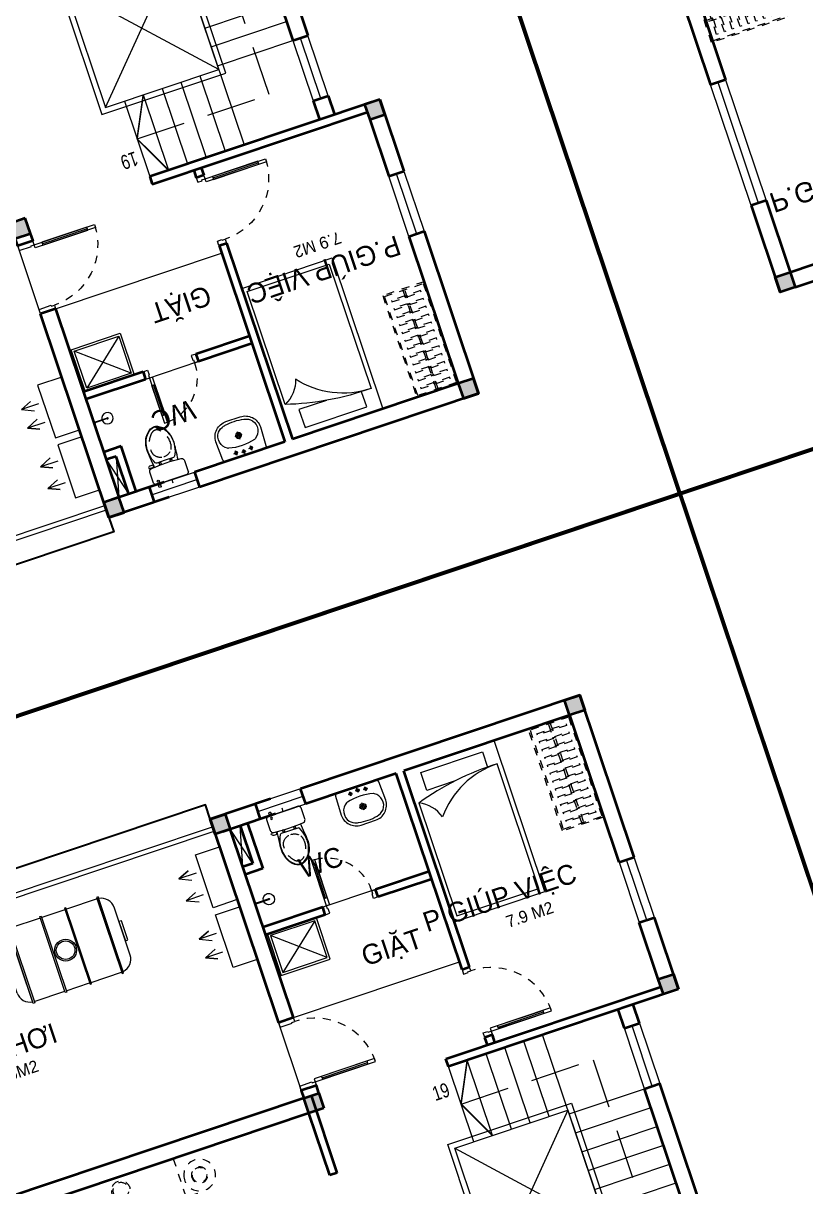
# Model space of a CAD drawing. Header units: metres. Extents: x 568332 to 569219, y 2065964 to 2066430.
# Drawn here: x 568513.89 to 568523.73, y 2066115.03 to 2066129.66 of the extents above; entities that cross this region are included whole.
import ezdxf

# ---------------------------------------------------------------- set-up
doc = ezdxf.new("R2010")
doc.units = ezdxf.units.M
for name, pattern in [('CENTER', [2, 1.25, -0.25, 0.25, -0.25]), ('DASHED', [0.75, 0.5, -0.25]), ('HIDDEN', [0.375, 0.25, -0.125]), ('HIDDEN2', [0.1875, 0.125, -0.0625]), ('X-5M-G-MB PHONGNGU$0$HIDDEN2', [0.1875, 0.125, -0.0625]), ('xref-thap C (mb tang 32-2)$0$HIDDEN', [0.375, 0.25, -0.125]), ('Xref-VCMT-BT3 - tuong bao$0$HIDDEN', [0.375, 0.25, -0.125])]:
    doc.linetypes.add(name, pattern=pattern)
doc.layers.get('0').update_dxf_attribs({"linetype": 'CONTINUOUS'})
for name, color, linetype, lineweight in [('-CONCRETE', 1, 'CONTINUOUS', 35), ('-DOOR', 137, 'CONTINUOUS', 9), ('-FURNITURE', 46, 'CONTINUOUS', 9), ('-HIDE', 3, 'HIDDEN', 13), ('-KH', 143, 'CONTINUOUS', 13), ('-LINE1', 7, 'CONTINUOUS', 18), ('-RANH GIOI KHU DAT', 12, 'CENTER', 18), ('-TEXT', 7, 'CONTINUOUS', 15), ('-WALL', 4, 'CONTINUOUS', 35), ('Bighome_khuat', 251, 'DASHED', 5), ('TEXT25', 2, 'CONTINUOUS', 13)]:
    doc.layers.add(name, color=color, linetype=linetype, lineweight=lineweight)
doc.layers.add('1-NETMANH', color=8, linetype='CONTINUOUS')
doc.layers.add('LoLK', color=6, linetype='CONTINUOUS')
doc.styles.add('1', font='arial.ttf')
doc.styles.add('T1', font='', dxfattribs={"height": 200})
doc.styles.get('T1').set_extended_font_data('VNgeometric Light')

# ---------------------------------------------------------------- blocks, each defined once
blk = doc.blocks.new('A$C5C575821')
at = {"layer": '-CONCRETE'}
h = blk.add_hatch(color=256, dxfattribs=at)
h.dxf.hatch_style = 1
h.paths.add_polyline_path([(0, 200), (0, 0), (200, 0), (200, 200)])
blk.add_lwpolyline([(0, 0), (200, 0), (200, 200), (0, 200)], close=True, dxfattribs=at)
blk = doc.blocks.new('*U221')
at = {"linetype": 'X-5M-G-MB PHONGNGU$0$HIDDEN2'}
for points in [[(0, 600), (0, 0), (1271, 0), (1271, 600)], [(1251, 580), (1251, 20), (20, 20), (20, 580)], [(114, 319), (109, 319), (109, 280), (114, 280)], [(228, 319), (223, 319), (223, 280), (228, 280)], [(342, 319), (337, 319), (337, 280), (342, 280)], [(456, 319), (451, 319), (451, 280), (456, 280)], [(570, 319), (565, 319), (565, 280), (570, 280)], [(684, 319), (679, 319), (679, 280), (684, 280)], [(798, 319), (793, 319), (793, 280), (798, 280)], [(912, 319), (907, 319), (907, 280), (912, 280)], [(1026, 319), (1021, 319), (1021, 280), (1026, 280)], [(1140, 319), (1135, 319), (1135, 280), (1140, 280)], [(1251, 287), (1251, 313), (20, 313), (20, 287)]]:
    blk.add_lwpolyline(points, close=True, dxfattribs=at)
for points in [[(122, 313), (122, 515), (100, 515), (100, 313)], [(236, 313), (236, 515), (214, 515), (214, 313)], [(350, 313), (350, 515), (328, 515), (328, 313)], [(464, 313), (464, 515), (442, 515), (442, 313)], [(578, 313), (578, 515), (556, 515), (556, 313)], [(692, 313), (692, 515), (670, 515), (670, 313)], [(806, 313), (806, 515), (784, 515), (784, 313)], [(920, 313), (920, 515), (898, 515), (898, 313)], [(1034, 313), (1034, 515), (1012, 515), (1012, 313)], [(1148, 313), (1148, 515), (1126, 515), (1126, 313)], [(100, 287), (100, 92), (122, 92), (122, 287)], [(214, 287), (214, 92), (236, 92), (236, 287)], [(328, 287), (328, 92), (350, 92), (350, 287)], [(442, 287), (442, 92), (464, 92), (464, 287)], [(556, 287), (556, 92), (578, 92), (578, 287)], [(670, 287), (670, 92), (692, 92), (692, 287)], [(784, 287), (784, 92), (806, 92), (806, 287)], [(898, 287), (898, 92), (920, 92), (920, 287)], [(1012, 287), (1012, 92), (1034, 92), (1034, 287)], [(1126, 287), (1126, 92), (1148, 92), (1148, 287)]]:
    blk.add_lwpolyline(points, dxfattribs=at)
blk = doc.blocks.new('BT1-T3')
at = {"layer": '-DOOR'}
blk.add_lwpolyline([(195887, 44951), (195687, 44951), (195687, 43351), (195887, 43351)], close=True, dxfattribs=at)
blk.add_lwpolyline([(195787, 44951), (195787, 43351)], dxfattribs=at)
at = {"layer": '-RANH GIOI KHU DAT', "linetype": 'HIDDEN', "ltscale": 10, "const_width": 50}
blk.add_lwpolyline([(193687, 28101), (206187, 28101), (206187, 48101), (193687, 48101)], close=True, dxfattribs=at)
at = {"layer": '-WALL'}
for p, q in [((195687, 44951), (195687, 46101)), ((195887, 45901), (199587, 45901)), ((195887, 44951), (195887, 45901)), ((195687, 42201), (195687, 43351)), ((195887, 42301), (195887, 43351))]:
    blk.add_line(p, q, dxfattribs=at)
for points in [[(195887, 46101), (199587, 46101), (199587, 46101)], [(195887, 44951), (195687, 44951)], [(195887, 43351), (195687, 43351)]]:
    blk.add_lwpolyline(points, dxfattribs=at)
at = {"layer": '-FURNITURE', "extrusion": (0, 0, -1), "xscale": -0.916666666665974, "yscale": 0.916666666665974, "zscale": -0.916666666665974}
blk.add_blockref('*U221', (-195869, 42301), dxfattribs=at)
at = {"layer": '-WALL'}
blk.add_blockref('A$C5C575821', (195687, 45901), dxfattribs=at)
at = {"layer": '-TEXT', "color": 2}
blk.add_text('P.GIÚP VIỆC ', height=250, dxfattribs=at).set_placement((195931, 44883))
blk = doc.blocks.new('*U88')
at = {"color": 251}
blk.add_line((-70, 100), (-70, 700), dxfattribs=at)
for points in [[(-50, 0), (-50, 800), (-90, 800), (-90, 0)], [(-50, 100), (-90, 100), (-90, 700), (-50, 700)], [(-900, -100), (-840, -100), (-840, -40), (-850, -40), (-850, 0), (-900, 0)], [(0, -100), (-60, -100), (-60, -40), (-50, -40), (-50, 0), (0, 0)]]:
    blk.add_lwpolyline(points, close=True)
at = {"layer": 'Bighome_khuat', "linetype": 'Xref-VCMT-BT3 - tuong bao$0$HIDDEN'}
blk.add_arc((-50, 0), 800, 90, 180, dxfattribs=at)
blk = doc.blocks.new('A$C17c94eb8')
at = {"layer": '-FURNITURE'}
for p, q in [((30, 520), (620, 30)), ((30, 30), (620, 520))]:
    blk.add_line(p, q, dxfattribs=at)
for points in [[(0, 0), (650, 0), (650, 550), (0, 550)], [(30, 30), (620, 30), (620, 520), (30, 520)]]:
    blk.add_lwpolyline(points, close=True, dxfattribs=at)
blk = doc.blocks.new('A$Ca51cd422')
for p, q in [((195, 383), (195, 443)), ((295, 398), (295, 458)), ((395, 383), (395, 443)), ((167, 414), (224, 414)), ((267, 429), (324, 429)), ((367, 414), (424, 414)), ((249, 215), (342, 215)), ((295, 165), (295, 264))]:
    blk.add_line(p, q)
for points in [[(0, 200, 0.414214), (200, 0), (390, 0, 0.414214), (590, 200), (581, 446, 0.409799), (551, 475), (39, 475, 0.403607), (9, 446)], [(177, 40, 0.090773), (424, 43, 0.149887), (521, 96, 0.430722), (482, 321, 0.080637), (470, 327, 0.127732), (125, 329, 0.074208), (114, 325, 0.443092), (69, 96, 0.13364), (154, 46, 0.033617)]]:
    blk.add_lwpolyline(points, format="xyb", close=True)
for centre, radius in [((295, 429), 17.5), ((195, 414), 17.5), ((395, 414), 17.5), ((295, 215), 37.5), ((295, 215), 22.5), ((295, 215), 22.5)]:
    blk.add_circle(centre, radius)
blk = doc.blocks.new('A$C59131A43')
for p, q in [((1140, -1940), (1140, -289)), ((51, -442), (51, -1940)), ((51, -1940), (1140, -1940))]:
    blk.add_line(p, q)
blk.add_lwpolyline([(1200, -2000), (1200, 0), (0, 0), (0, -2000)], close=True)
for points in [[(560, -326), (197, -326), (197, -88), (1015, -88)], [(1015, -88), (1015, -289)]]:
    blk.add_lwpolyline(points)
blk.add_lwpolyline([(1140, -289, 0.227842), (278, -703, 0.147835)], format="xyb")
for centre, radius, start, end in [((1067, -3723), 3434, 88.7915, 107.2102), ((-121, -821), 416, 16.4348, 65.5556)]:
    blk.add_arc(centre, radius, start, end)
blk = doc.blocks.new('*U225')
at = {"linetype": 'X-5M-G-MB PHONGNGU$0$HIDDEN2'}
for points in [[(0, 600), (0, 0), (1473, 0), (1473, 600)], [(1453, 580), (1453, 20), (20, 20), (20, 580)], [(114, 319), (109, 319), (109, 280), (114, 280)], [(228, 319), (223, 319), (223, 280), (228, 280)], [(342, 319), (337, 319), (337, 280), (342, 280)], [(456, 319), (451, 319), (451, 280), (456, 280)], [(570, 319), (565, 319), (565, 280), (570, 280)], [(684, 319), (679, 319), (679, 280), (684, 280)], [(798, 319), (793, 319), (793, 280), (798, 280)], [(912, 319), (907, 319), (907, 280), (912, 280)], [(1026, 319), (1021, 319), (1021, 280), (1026, 280)], [(1140, 319), (1135, 319), (1135, 280), (1140, 280)], [(1254, 319), (1249, 319), (1249, 280), (1254, 280)], [(1368, 319), (1363, 319), (1363, 280), (1368, 280)], [(1453, 287), (1453, 313), (20, 313), (20, 287)]]:
    blk.add_lwpolyline(points, close=True, dxfattribs=at)
for points in [[(122, 313), (122, 515), (100, 515), (100, 313)], [(236, 313), (236, 515), (214, 515), (214, 313)], [(350, 313), (350, 515), (328, 515), (328, 313)], [(464, 313), (464, 515), (442, 515), (442, 313)], [(578, 313), (578, 515), (556, 515), (556, 313)], [(692, 313), (692, 515), (670, 515), (670, 313)], [(806, 313), (806, 515), (784, 515), (784, 313)], [(920, 313), (920, 515), (898, 515), (898, 313)], [(1034, 313), (1034, 515), (1012, 515), (1012, 313)], [(1148, 313), (1148, 515), (1126, 515), (1126, 313)], [(1262, 313), (1262, 515), (1240, 515), (1240, 313)], [(1376, 313), (1376, 515), (1354, 515), (1354, 313)], [(100, 287), (100, 92), (122, 92), (122, 287)], [(214, 287), (214, 92), (236, 92), (236, 287)], [(328, 287), (328, 92), (350, 92), (350, 287)], [(442, 287), (442, 92), (464, 92), (464, 287)], [(556, 287), (556, 92), (578, 92), (578, 287)], [(670, 287), (670, 92), (692, 92), (692, 287)], [(784, 287), (784, 92), (806, 92), (806, 287)], [(898, 287), (898, 92), (920, 92), (920, 287)], [(1012, 287), (1012, 92), (1034, 92), (1034, 287)], [(1126, 287), (1126, 92), (1148, 92), (1148, 287)], [(1240, 287), (1240, 92), (1262, 92), (1262, 287)], [(1354, 287), (1354, 92), (1376, 92), (1376, 287)]]:
    blk.add_lwpolyline(points, dxfattribs=at)
blk = doc.blocks.new('shower')
for points in [[(180919, -32316), (180912, -32316), (180912, -32147), (180919, -32147)], [(180929, -32327), (180902, -32327), (180902, -32316), (180929, -32316)]]:
    blk.add_lwpolyline(points, close=True)
for radius, start, end in [(72, 272.7907, 267.2093), (8.35, 294.8355, 245.1645)]:
    blk.add_arc((180916, -32147), radius, start, end)
blk = doc.blocks.new('A$C18091ED7')
for p, q in [((0, -42), (0, 0)), ((146, -27), (179, -27)), ((146, -27), (146, -30)), ((146, -30), (166, -30)), ((153, -37), (146, -30)), ((152, 0), (152, -27)), ((152, 0), (179, 0)), ((153, -37), (166, -37)), ((153, -40), (153, -37)), ((153, -40), (178, -40)), ((153, -40), (178, -40)), ((153, -40), (153, -42)), ((185, -30), (166, -30)), ((178, -37), (166, -37)), ((185, -30), (178, -37)), ((178, -37), (178, -40)), ((178, -40), (178, -42)), ((179, 0), (179, -27)), ((179, -27), (185, -27)), ((185, -27), (185, -30)), ((-83, -267), (-83, -300)), ((-83, -278), (-83, -288)), ((-61, -290), (-83, -290)), ((-63, -265), (-81, -265)), ((-61, -267), (-61, -300)), ((61, -267), (61, -300)), ((61, -290), (83, -290)), ((63, -265), (81, -265)), ((83, -267), (83, -300)), ((83, -278), (83, -288)), ((165, -262), (165, -290)), ((168, -260), (228, -260)), ((168, -292), (207, -292)), ((231, -274), (231, -262))]:
    blk.add_line(p, q)
for points in [[(230, -219, -0.137407), (225, -235), (222, -241, -0.236081), (198, -255, -0.051961), (-198, -255, -0.236081), (-222, -241), (-225, -235, -0.137407), (-230, -219), (-230, -72, -0.198912), (-226, -63), (-209, -46, -0.198912), (-200, -42), (0, -42), (200, -42, -0.198912), (209, -46), (226, -63, -0.198912), (230, -72)], [(144, -619, -0.212405), (26, -734, -0.027685), (-1, -739, -0.022279), (-26, -734, -0.212405), (-144, -619, -0.142796), (-167, -428, -0.093005), (-128, -309, -0.256439), (-111, -300), (0, -300), (111, -300, -0.256439), (128, -309, -0.093005), (167, -428, -0.142796)]]:
    blk.add_lwpolyline(points, format="xyb", close=True)
at = {"linetype": 'xref-thap C (mb tang 32-2)$0$HIDDEN', "ltscale": 100}
blk.add_lwpolyline([(61, -669, -0.199031), (0, -699, -0.199031), (-61, -669, -0.218924), (-132, -478, -0.153791), (-112, -404, -0.236701), (0, -348, -0.236701), (112, -404, -0.153791), (132, -478, -0.218924)], format="xyb", close=True, dxfattribs=at)
blk.add_circle((166, -78), 13.9)
for centre, radius, start, end in [((-81, -267), 1.98, 90, 180), ((-63, -267), 1.98, 0, 90), ((63, -267), 1.98, 90, 180), ((81, -267), 1.98, 0, 90), ((168, -262), 2.47, 90, 180), ((168, -290), 2.47, 180, 270), ((207, -277), 15.5, 270, 306.4659), ((168, -225), 80.1, 306.4659, 320.3123), ((228, -274), 2.47, 320.3123, 0)]:
    blk.add_arc(centre, radius, start, end)
for points in [[(-156, -259), (-157, -267), (-164, -328), (-169, -385), (-184, -528), (-136, -679), (-50, -735), (-20, -741), (0, -744)], [(156, -259), (157, -267), (164, -328), (169, -385), (184, -528), (136, -679), (50, -735), (20, -741), (0, -744)]]:
    blk.add_open_spline(points, degree=3, knots=[130.613938, 130.613938, 130.613938, 130.613938, 152.852109, 311.129351, 417.703951, 561.383393, 697.692632, 710.812262, 710.812262, 710.812262, 710.812262])
blk = doc.blocks.new('*U220')
at = {"color": 251}
blk.add_line((-70, 100), (-70, 700), dxfattribs=at)
for points in [[(-50, 0), (-50, 800), (-90, 800), (-90, 0)], [(-50, 100), (-90, 100), (-90, 700), (-50, 700)], [(-900, -200), (-840, -200), (-840, -40), (-850, -40), (-850, 0), (-900, 0)], [(0, -200), (-60, -200), (-60, -40), (-50, -40), (-50, 0), (0, 0)]]:
    blk.add_lwpolyline(points, close=True)
at = {"layer": 'Bighome_khuat', "linetype": 'Xref-VCMT-BT3 - tuong bao$0$HIDDEN'}
blk.add_arc((-50, 0), 800, 90, 180, dxfattribs=at)
blk = doc.blocks.new('*U226')
at = {"color": 251}
blk.add_line((70, 100), (70, 500), dxfattribs=at)
for points in [[(50, 0), (50, 600), (90, 600), (90, 0)], [(50, 100), (90, 100), (90, 500), (50, 500)], [(0, -100), (60, -100), (60, -40), (50, -40), (50, 0), (0, 0)], [(700, -100), (640, -100), (640, -40), (650, -40), (650, 0), (700, 0)]]:
    blk.add_lwpolyline(points, close=True)
at = {"layer": 'Bighome_khuat', "linetype": 'Xref-VCMT-BT3 - tuong bao$0$HIDDEN'}
blk.add_arc((50, 0), 600, 0, 90, dxfattribs=at)
blk = doc.blocks.new('A$C260bbb34')
at = {"layer": '-FURNITURE'}
for points in [[(219, 385), (219, 612), (159, 470), (219, 612), (287, 461)], [(508, 385), (508, 612), (448, 470), (508, 612), (576, 461)], [(1020, 385), (1020, 612), (960, 470), (1020, 612), (1088, 461)], [(1268, 385), (1268, 612), (1329, 470), (1268, 612), (1201, 461)]]:
    blk.add_lwpolyline(points, dxfattribs=at)
for points in [[(0, 0), (700, 0), (700, 320), (0, 320)], [(794, 0), (1494, 0), (1494, 320), (794, 320)]]:
    blk.add_lwpolyline(points, close=True, dxfattribs=at)
blk = doc.blocks.new('BT2-T3.2')
at = {"layer": '-DOOR'}
for points in [[(568517.536, 2066128.687), (568517.726, 2066128.751), (568517.471, 2066129.509), (568517.282, 2066129.446)], [(568518.741, 2066126.982), (568518.487, 2066127.74), (568518.676, 2066127.804), (568518.931, 2066127.046)], [(568516.108, 2066123.83), (568515.539, 2066123.639), (568515.475, 2066123.829), (568516.044, 2066124.02)]]:
    blk.add_lwpolyline(points, close=True, dxfattribs=at)
for points in [[(568517.376, 2066129.478), (568517.631, 2066128.719)], [(568518.582, 2066127.772), (568518.836, 2066127.014)], [(568514.111, 2066126.008), (568513.825, 2066126.862)], [(568516.095, 2066125.408), (568515.431, 2066125.185)], [(568515.507, 2066123.734), (568516.076, 2066123.925)]]:
    blk.add_lwpolyline(points, dxfattribs=at)
at = {"layer": '-FURNITURE'}
for points in [[(568514.3, 2066126.072), (568516.386, 2066126.772)], [(568515.06, 2066124.217), (568515.096, 2066123.702)], [(568514.937, 2066124.176), (568515.219, 2066123.743)]]:
    blk.add_lwpolyline(points, dxfattribs=at)
at = {"layer": '-HIDE', "ltscale": 10}
for points in [[(568514.927, 2066128.603), (568515.84, 2066130.597)], [(568516.35, 2066129.08), (568514.418, 2066130.12)]]:
    blk.add_lwpolyline(points, dxfattribs=at)
at = {"layer": '-KH', "linetype": 'HIDDEN2', "ltscale": 5}
blk.add_lwpolyline([(568515.324, 2066128.208), (568516.983, 2066128.765), (568516.155, 2066131.23), (568514.496, 2066130.673)], dxfattribs=at)
at = {"layer": '-LINE1'}
for p, q in [((568515.522, 2066131.545), (568516.668, 2066128.132)), ((568514.034, 2066131.046), (568514.883, 2066128.514)), ((568514.1, 2066131.068), (568514.927, 2066128.603)), ((568516.438, 2066129.036), (568515.885, 2066130.686)), ((568516.35, 2066129.08), (568515.84, 2066130.597)), ((568514.883, 2066128.514), (568516.438, 2066129.036)), ((568514.927, 2066128.603), (568516.35, 2066129.08)), ((568515.876, 2066128.921), (568516.194, 2066127.973)), ((568516.113, 2066129.001), (568516.431, 2066128.053)), ((568515.401, 2066128.762), (568515.72, 2066127.814)), ((568515.638, 2066128.842), (568515.957, 2066127.894)), ((568515.164, 2066128.683), (568515.483, 2066127.734)), ((568510.084, 2066121.977), (568514.919, 2066123.6)), ((568510.103, 2066121.92), (568514.938, 2066123.543))]:
    blk.add_line(p, q, dxfattribs=at)
for points in [[(568516.175, 2066129.602), (568517.123, 2066129.92)], [(568516.254, 2066129.365), (568517.202, 2066129.683)], [(568516.334, 2066129.128), (568517.282, 2066129.446)]]:
    blk.add_lwpolyline(points, dxfattribs=at)
at = {"layer": '-LINE1', "const_width": 0.02}
blk.add_lwpolyline([(568515.72, 2066127.814), (568515.324, 2066128.208), (568515.401, 2066128.762)], dxfattribs=at)
at = {"layer": '-RANH GIOI KHU DAT', "linetype": 'HIDDEN', "ltscale": 10, "const_width": 0.05}
blk.add_lwpolyline([(568522.147, 2066123.747), (568505.331, 2066118.104), (568501.229, 2066132.557), (568504.604, 2066138.956), (568515.784, 2066142.708), (568522.147, 2066123.747)], dxfattribs=at)
at = {"layer": '-WALL'}
for p, q in [((568516.804, 2066130.868), (568517.282, 2066129.446)), ((568516.994, 2066130.931), (568517.471, 2066129.509)), ((568517.726, 2066128.751), (568517.805, 2066128.514)), ((568518.374, 2066128.705), (568515.483, 2066127.734)), ((568517.536, 2066128.687), (568517.616, 2066128.45)), ((568518.374, 2066128.705), (568518.676, 2066127.804)), ((568515.514, 2066127.64), (568518.216, 2066128.546)), ((568518.248, 2066128.452), (568518.487, 2066127.74)), ((568515.483, 2066127.734), (568515.514, 2066127.64)), ((568516.036, 2066127.815), (568516.068, 2066127.72)), ((568516.162, 2066127.752), (568516.068, 2066127.72)), ((568516.131, 2066127.846), (568516.162, 2066127.752)), ((568518.487, 2066127.74), (568518.676, 2066127.804)), ((568518.741, 2066126.982), (568518.931, 2066127.046)), ((568518.931, 2066127.046), (568519.615, 2066125.007)), ((568516.354, 2066126.867), (568516.449, 2066126.898)), ((568516.354, 2066126.867), (568517.181, 2066124.401)), ((568516.449, 2066126.898), (568517.276, 2066124.433)), ((568518.741, 2066126.982), (568519.362, 2066125.133)), ((568514.3, 2066126.072), (568514.111, 2066126.008)), ((568514.97, 2066123.448), (568514.111, 2066126.008)), ((568514.3, 2066126.072), (568515.096, 2066123.702)), ((568516.736, 2066125.729), (568516.063, 2066125.503)), ((568516.768, 2066125.634), (568516.095, 2066125.408)), ((568516.063, 2066125.503), (568516.095, 2066125.408)), ((568515.399, 2066125.28), (568514.651, 2066125.029)), ((568515.399, 2066125.28), (568515.431, 2066125.185)), ((568515.431, 2066125.185), (568514.682, 2066124.934)), ((568519.362, 2066125.133), (568517.276, 2066124.433)), ((568519.615, 2066125.007), (568516.108, 2066123.83)), ((568517.181, 2066124.401), (568516.044, 2066124.02)), ((568515.123, 2066124.344), (568514.905, 2066124.27)), ((568515.06, 2066124.217), (568514.937, 2066124.176)), ((568515.219, 2066123.743), (568515.06, 2066124.217)), ((568515.314, 2066123.775), (568515.123, 2066124.344)), ((568516.044, 2066124.02), (568516.108, 2066123.83)), ((568515.665, 2066123.892), (568515.001, 2066123.67)), ((568515.475, 2066123.829), (568515.539, 2066123.639)), ((568515.728, 2066123.703), (568514.97, 2066123.448))]:
    blk.add_line(p, q, dxfattribs=at)
for points in [[(568517.282, 2066129.446), (568517.471, 2066129.509)], [(568517.536, 2066128.687), (568517.726, 2066128.751)], [(568513.982, 2066127.02), (568514.014, 2066126.925), (568513.825, 2066126.862), (568513.793, 2066126.956), (568508.768, 2066125.27)]]:
    blk.add_lwpolyline(points, dxfattribs=at)
at = {"layer": '1-NETMANH'}
blk.add_lwpolyline([(568514.97, 2066123.448), (568515.03, 2066123.268), (568509.825, 2066121.521)], dxfattribs=at)
at = {"layer": '-DOOR', "xscale": -0.001, "yscale": 0.001, "zscale": 0.001}
for name, p, rotation in [('*U88', (568516.162, 2066127.752), 288.5515124137254), ('*U220', (568514.014, 2066126.925), 288.5515124137254), ('*U226', (568515.431, 2066125.185), 198.5515124137254)]:
    blk.add_blockref(name, p, dxfattribs=dict(at, rotation=rotation))
at = {"layer": '-FURNITURE', "yscale": 0.001, "zscale": 0.001}
for name, p, xscale, rotation in [('A$C59131A43', (568517.276, 2066124.433), -0.001, 198.5515124137254), ('A$C17c94eb8', (568515.288, 2066125.243), -0.001, 18.5515124137254), ('shower', (568487.869, 2066306.439), 0.001, 288.5515124137254), ('A$C18091ED7', (568515.773, 2066123.884), 0.001, 198.5515124137254), ('A$Ca51cd422', (568516.251, 2066124.59), -0.001, 198.5515124137254)]:
    blk.add_blockref(name, p, dxfattribs=dict(at, xscale=xscale, rotation=rotation))
at = {"layer": '-FURNITURE', "extrusion": (0, 0, -1), "xscale": -0.000916666666665974, "yscale": 0.0009166666666659738, "zscale": -0.000916666666665974, "rotation": 71.44848758627458}
blk.add_blockref('*U225', (-568518.411, 2066126.238), dxfattribs=at)
at = {"layer": '-WALL', "xscale": 0.001, "yscale": 0.001, "zscale": 0.001}
for name, p, rotation in [('A$C5C575821', (568518.374, 2066128.705), 198.5515124137254), ('A$C5C575821', (568513.919, 2066127.21), 198.5515124137254), ('A$C260bbb34', (568514.853, 2066123.798), 108.5515124137254), ('A$C5C575821', (568519.551, 2066125.197), 198.5515124137254), ('A$C5C575821', (568515.096, 2066123.702), 198.5515124137254)]:
    blk.add_blockref(name, p, dxfattribs=dict(at, rotation=rotation))
at = {"layer": '-TEXT', "style": '1', "width": 0.75}
blk.add_text('19', height=0.18, rotation=198.5515, dxfattribs=at).set_placement((568515.298, 2066128.054))
at = {"layer": '-TEXT', "color": 2}
for s, p in [('P.GIÚP VIỆC ', (568518.583, 2066126.999)), ('GIẶT', (568516.204, 2066126.37)), ('WC', (568516.002, 2066124.936))]:
    blk.add_text(s, height=0.25, rotation=198.5515, dxfattribs=at).set_placement(p)
at = {"layer": 'TEXT25', "style": 'T1'}
blk.add_text('7.9 M2', height=0.15, rotation=198.5515, dxfattribs=at).set_placement((568517.859, 2066127.045))
blk = doc.blocks.new('A$Cf6c941c9')
at = {"layer": '-FURNITURE', "linetype": 'HIDDEN', "ltscale": 500, "elevation": 0}
blk.add_lwpolyline([(512, 1950), (512, 2100), (2079, 2100), (2079, 300), (512, 300), (512, 450)], dxfattribs=at)
at = {"layer": '-FURNITURE', "linetype": 'HIDDEN2', "elevation": 0}
blk.add_lwpolyline([(600, 450), (600, 1950), (0, 1950), (0, 450)], close=True, dxfattribs=at)
at = {"layer": '-FURNITURE', "linetype": 'HIDDEN', "ltscale": 500, "elevation": 0}
blk.add_lwpolyline([(900, 600), (900, 1800), (600, 1800), (600, 600)], close=True, dxfattribs=at)
at = {"layer": '-FURNITURE', "linetype": 'HIDDEN2'}
for centre, radius in [((300, 2200), 200), ((300, 2200), 103), ((300, 2200), 93.3), ((170, 1200), 120), ((170, 1200), 100), ((300, 200), 200), ((300, 200), 103), ((300, 200), 93.3)]:
    blk.add_circle(centre, radius, dxfattribs=at)
blk = doc.blocks.new('X-10M-ALT2-TUM$0$A$C0CF10D65')
at = {"linetype": 'Continuous'}
for p, q in [((33, 188), (33, 821)), ((1533, 188), (1533, 821))]:
    blk.add_line(p, q, dxfattribs=at)
for points in [[(183, 0), (183, 1009), (204, 1009), (204, 0)], [(609, 0), (609, 1009), (629, 1009), (629, 0)], [(957, 0), (957, 1009), (937, 1009), (937, 0)], [(1383, 0), (1383, 1009), (1362, 1009), (1362, 0)], [(0, 378), (0, 631), (33, 631), (33, 378)], [(1566, 378), (1566, 631), (1533, 631), (1533, 378)]]:
    blk.add_lwpolyline(points, close=True, dxfattribs=at)
for points in [[(183, 989), (183, 19)], [(609, 989), (204, 989)], [(937, 989), (629, 989)], [(1362, 989), (957, 989)], [(1383, 19), (1383, 989)], [(204, 19), (609, 19)], [(629, 19), (937, 19)], [(957, 19), (1362, 19)]]:
    blk.add_lwpolyline(points, dxfattribs=at)
for radius in [137, 117]:
    blk.add_circle((783, 504), radius, dxfattribs=at)
for centre, start, end in [((206, 817), 97.774, 178.9884), ((1360, 817), 1.0116, 82.226), ((206, 191), 181.0116, 262.226), ((1360, 191), 277.774, 358.9884)]:
    blk.add_arc(centre, 173, start, end, dxfattribs=at)
blk = doc.blocks.new('BT2-T3.3')
at = {"layer": '-DOOR'}
for points in [[(568517.38, 2066120.038), (568516.811, 2066119.847), (568516.875, 2066119.657), (568517.444, 2066119.848)], [(568521.382, 2066119.113), (568521.637, 2066118.355), (568521.826, 2066118.418), (568521.572, 2066119.176)], [(568521.45, 2066117.026), (568521.639, 2066117.09), (568521.894, 2066116.331), (568521.704, 2066116.267)]]:
    blk.add_lwpolyline(points, close=True, dxfattribs=at)
for points in [[(568516.843, 2066119.752), (568517.412, 2066119.943)], [(568521.731, 2066118.386), (568521.477, 2066119.144)], [(568518.322, 2066118.772), (568517.658, 2066118.549)], [(568517.102, 2066117.096), (568517.388, 2066116.243)], [(568521.799, 2066116.299), (568521.545, 2066117.058)]]:
    blk.add_lwpolyline(points, dxfattribs=at)
at = {"layer": '-FURNITURE'}
for points in [[(568516.778, 2066119.098), (568516.496, 2066119.53)], [(568516.655, 2066119.056), (568516.619, 2066119.572)], [(568517.291, 2066117.16), (568519.377, 2066117.86)]]:
    blk.add_lwpolyline(points, dxfattribs=at)
at = {"layer": '-HIDE', "ltscale": 10}
for points in [[(568520.74, 2066115.997), (568519.827, 2066114.003)], [(568519.318, 2066115.519), (568521.249, 2066114.48)]]:
    blk.add_lwpolyline(points, dxfattribs=at)
at = {"layer": '-KH', "linetype": 'HIDDEN2', "ltscale": 5}
blk.add_lwpolyline([(568519.396, 2066116.073), (568521.055, 2066116.63), (568521.882, 2066114.165), (568520.223, 2066113.608)], dxfattribs=at)
at = {"layer": '-LINE1'}
for p, q in [((568511.439, 2066117.939), (568516.274, 2066119.561)), ((568511.458, 2066117.882), (568516.294, 2066119.505)), ((568521.567, 2066113.532), (568520.422, 2066116.945)), ((568520.266, 2066115.838), (568519.948, 2066116.786)), ((568520.503, 2066115.917), (568520.185, 2066116.865)), ((568519.792, 2066115.679), (568519.474, 2066116.627)), ((568520.029, 2066115.758), (568519.711, 2066116.706)), ((568519.555, 2066115.599), (568519.237, 2066116.547)), ((568519.23, 2066115.564), (568520.784, 2066116.085)), ((568520.784, 2066116.085), (568521.338, 2066114.436)), ((568519.318, 2066115.519), (568520.74, 2066115.997)), ((568520.74, 2066115.997), (568521.249, 2066114.48)), ((568520.079, 2066113.032), (568519.23, 2066115.564)), ((568520.145, 2066113.055), (568519.318, 2066115.519))]:
    blk.add_line(p, q, dxfattribs=at)
at = {"layer": '-LINE1', "const_width": 0.02}
blk.add_lwpolyline([(568519.474, 2066116.627), (568519.396, 2066116.073), (568519.792, 2066115.679)], dxfattribs=at)
at = {"layer": '-LINE1'}
for points in [[(568520.756, 2066115.949), (568521.704, 2066116.267)], [(568520.836, 2066115.712), (568521.784, 2066116.03)], [(568520.915, 2066115.475), (568521.863, 2066115.793)], [(568520.995, 2066115.238), (568521.943, 2066115.556)], [(568521.074, 2066115.001), (568522.022, 2066115.319)], [(568521.154, 2066114.764), (568522.102, 2066115.082)]]:
    blk.add_lwpolyline(points, dxfattribs=at)
at = {"layer": '-RANH GIOI KHU DAT', "linetype": 'HIDDEN', "ltscale": 10, "const_width": 0.05}
blk.add_lwpolyline([(568522.148, 2066123.748), (568505.331, 2066118.104), (568509.434, 2066103.653), (568515.539, 2066100.434), (568528.511, 2066104.787), (568522.148, 2066123.748)], dxfattribs=at)
at = {"layer": '-WALL'}
for p, q in [((568520.888, 2066121.215), (568517.38, 2066120.038)), ((568521.572, 2066119.176), (568520.888, 2066121.215)), ((568520.762, 2066120.962), (568518.676, 2066120.262)), ((568521.382, 2066119.113), (568520.762, 2066120.962)), ((568519.503, 2066117.797), (568518.676, 2066120.262)), ((568518.581, 2066120.23), (568517.444, 2066119.848)), ((568519.409, 2066117.765), (568518.581, 2066120.23)), ((568517.444, 2066119.848), (568517.38, 2066120.038)), ((568517.001, 2066119.911), (568516.243, 2066119.656)), ((568516.875, 2066119.657), (568516.811, 2066119.847)), ((568517.065, 2066119.721), (568516.401, 2066119.498)), ((568516.243, 2066119.656), (568517.102, 2066117.096)), ((568517.291, 2066117.16), (568516.496, 2066119.53)), ((568516.619, 2066119.572), (568516.778, 2066119.098)), ((568516.714, 2066119.603), (568516.905, 2066119.035)), ((568516.778, 2066119.098), (568516.655, 2066119.056)), ((568521.382, 2066119.113), (568521.572, 2066119.176)), ((568516.905, 2066119.035), (568516.687, 2066118.961)), ((568518.995, 2066118.998), (568518.322, 2066118.772)), ((568519.027, 2066118.903), (568518.353, 2066118.677)), ((568518.353, 2066118.677), (568518.322, 2066118.772)), ((568517.658, 2066118.549), (568516.909, 2066118.298)), ((568517.69, 2066118.454), (568517.658, 2066118.549)), ((568517.69, 2066118.454), (568516.941, 2066118.203)), ((568521.637, 2066118.355), (568521.826, 2066118.418)), ((568521.875, 2066117.643), (568521.637, 2066118.355)), ((568522.129, 2066117.517), (568521.826, 2066118.418)), ((568519.409, 2066117.765), (568519.503, 2066117.797)), ((568519.205, 2066116.642), (568521.907, 2066117.549)), ((568522.129, 2066117.517), (568519.237, 2066116.547)), ((568521.45, 2066117.026), (568521.37, 2066117.263)), ((568521.639, 2066117.09), (568521.56, 2066117.327)), ((568517.291, 2066117.16), (568517.102, 2066117.096)), ((568519.79, 2066116.943), (568519.695, 2066116.912)), ((568519.727, 2066116.817), (568519.695, 2066116.912)), ((568519.821, 2066116.849), (568519.79, 2066116.943)), ((568519.237, 2066116.547), (568519.205, 2066116.642)), ((568522.371, 2066114.909), (568521.894, 2066116.331)), ((568517.84, 2066115.211), (568517.515, 2066116.18)), ((568522.181, 2066114.845), (568521.704, 2066116.267)), ((568517.484, 2066115.959), (568512.648, 2066114.336)), ((568517.745, 2066115.179), (568517.484, 2066115.959)), ((568517.84, 2066115.211), (568517.745, 2066115.179))]:
    blk.add_line(p, q, dxfattribs=at)
for points in [[(568521.45, 2066117.026), (568521.639, 2066117.09)], [(568517.609, 2066116.212), (568517.578, 2066116.307), (568517.388, 2066116.243), (568517.42, 2066116.148), (568512.395, 2066114.462)], [(568521.704, 2066116.267), (568521.894, 2066116.331)]]:
    blk.add_lwpolyline(points, dxfattribs=at)
at = {"layer": '1-NETMANH'}
blk.add_lwpolyline([(568516.243, 2066119.656), (568516.182, 2066119.836), (568510.977, 2066118.09)], dxfattribs=at)
at = {"layer": '-DOOR', "xscale": 0.001, "yscale": 0.001, "zscale": 0.001}
for name, p, rotation in [('*U226', (568517.658, 2066118.549), 18.5514998558648), ('*U88', (568519.79, 2066116.943), 288.5514998558648), ('*U220', (568517.578, 2066116.307), 288.5514998558648)]:
    blk.add_blockref(name, p, dxfattribs=dict(at, rotation=rotation))
at = {"layer": '-FURNITURE', "extrusion": (0, 0, -1), "xscale": 0.0009166666666659741, "yscale": 0.0009166666666659741, "zscale": -0.000916666666665974, "rotation": 71.44850014413518}
blk.add_blockref('*U225', (-568520.67, 2066119.507), dxfattribs=at)
at = {"layer": '-FURNITURE'}
for name, p, xscale, yscale, zscale, rotation in [('A$C59131A43', (568518.676, 2066120.262), 0.001, 0.001, 0.001, 18.5514998558648), ('A$Ca51cd422', (568517.953, 2066119.518), 0.001, 0.001, 0.001, 18.5514998558648), ('A$C18091ED7', (568517.146, 2066119.793), -0.001, 0.001, 0.001, 18.55149985586473), ('X-10M-ALT2-TUM$0$A$C0CF10D65', (568513.844, 2066117.281), 0.001, 0.001, 0.001, 18.5514998558648), ('shower', (568605.017, 2065957.363), -0.001, 0.001, 0.001, 288.5514998558648), ('A$C17c94eb8', (568517.578, 2066118.417), 0.0009999999999999996, 0.0009999999999999996, 0.0009999999999999996, 198.5514998558648)]:
    blk.add_blockref(name, p, dxfattribs=dict(at, xscale=xscale, yscale=yscale, zscale=zscale, rotation=rotation))
at = {"layer": '-WALL', "xscale": -0.001, "yscale": 0.001, "zscale": 0.001}
for name, p, rotation in [('A$C5C575821', (568520.951, 2066121.025), 18.55149985586473), ('A$C5C575821', (568516.496, 2066119.53), 18.55149985586473), ('A$C260bbb34', (568516.36, 2066119.307), 108.5514998558648), ('A$C5C575821', (568522.129, 2066117.517), 18.55149985586473), ('A$C5C575821', (568517.673, 2066116.022), 18.55149985586473), ('A$Cf6c941c9', (568516.204, 2066115.529), 108.5514998558648)]:
    blk.add_blockref(name, p, dxfattribs=dict(at, rotation=rotation))
at = {"layer": '-TEXT', "color": 2}
for s, p in [('WC', (568517.411, 2066118.907)), ('P.GIÚP VIỆC ', (568518.969, 2066118.233)), ('GIẶT', (568518.196, 2066117.804)), ('SÂN PHƠI', (568512.805, 2066116.344))]:
    blk.add_text(s, height=0.25, rotation=18.5515, dxfattribs=at).set_placement(p)
at = {"layer": '-TEXT', "style": '1', "width": 0.75}
blk.add_text('19', height=0.18, rotation=18.5515, dxfattribs=at).set_placement((568519.072, 2066116.11))
at = {"layer": 'TEXT25', "style": 'T1'}
for s, p in [('7.9 M2', (568519.992, 2066118.288)), ('16.6M2', (568513.466, 2066116.277))]:
    blk.add_text(s, height=0.15, rotation=18.5515, dxfattribs=at).set_placement(p)

msp = doc.modelspace()

# ---------------------------------------------------------------- block references
at = {"layer": '-KH', "xscale": -0.001, "yscale": 0.001, "zscale": 0.001}
for p, rotation in [((568323.221, 2066107.726), 198.551499804033), ((568732.925, 2066143.746), 18.55149982815881)]:
    msp.add_blockref('BT1-T3', p, dxfattribs=dict(at, rotation=rotation))
at = {"layer": 'LoLK'}
for name in ['BT2-T3.2', 'BT2-T3.3']:
    msp.add_blockref(name, (0, 0), dxfattribs=at)

doc.saveas('drawing.dxf')
